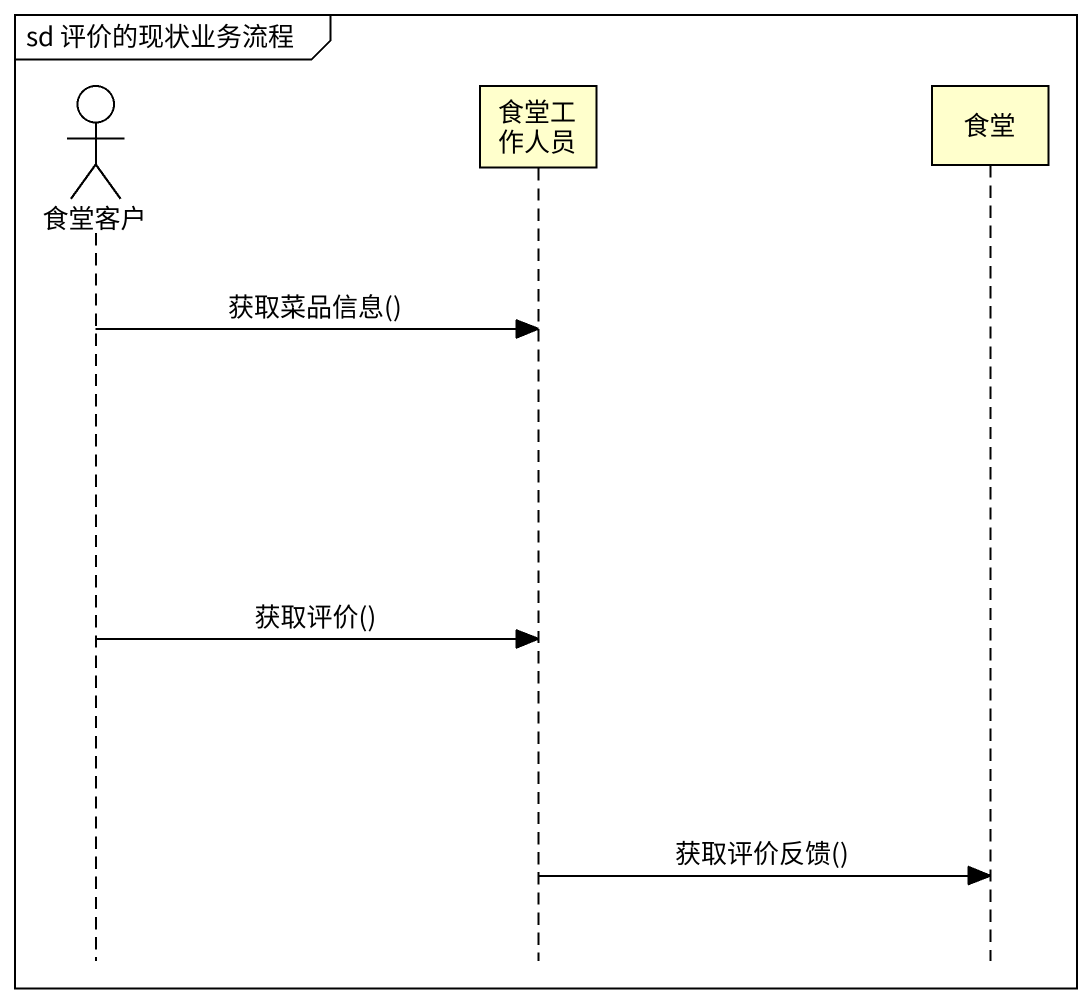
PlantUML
@startuml
mainframe sd 评价的现状业务流程
hide footbox
actor 食堂客户
participant 食堂工作人员
participant 食堂

食堂客户 -> 食堂工作人员 : 获取菜品信息()
食堂客户 -> 食堂工作人员 : 获取评价()
食堂工作人员 -> 食堂 : 获取评价反馈()
@enduml
